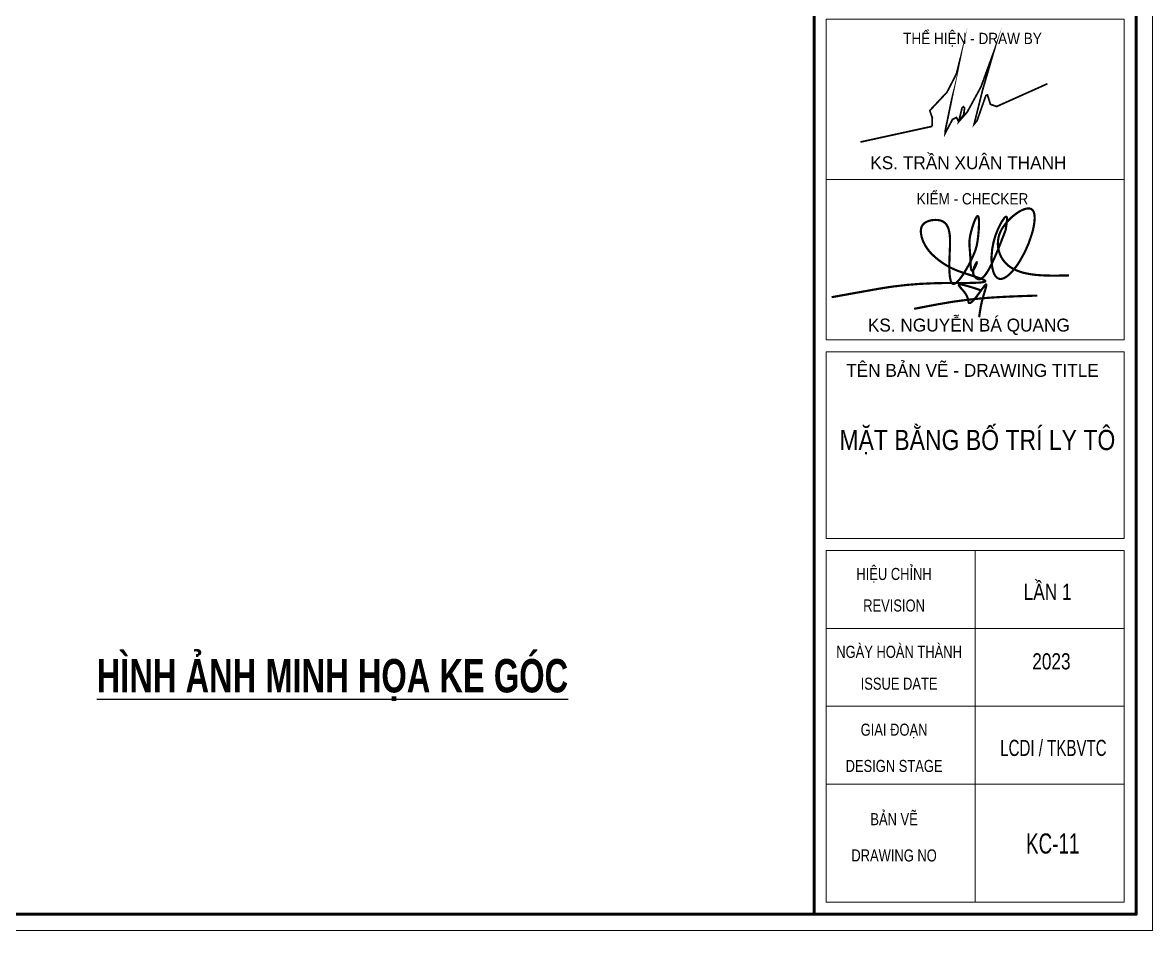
# Model space of a CAD drawing. Header units: millimetres. Extents: x -295047 to 304185, y -728047 to -308748.
# Drawn here: x 88563 to 98385, y -342464 to -334574 of the extents above; entities that cross this region are included whole.
import ezdxf
from ezdxf.enums import TextEntityAlignment as Align

# ---------------------------------------------------------------- set-up
doc = ezdxf.new("R2010")
doc.units = ezdxf.units.MM
doc.header["$MEASUREMENT"] = 0
doc.layers.get('Defpoints').update_dxf_attribs({"color": 1})
for name, color, linetype, lineweight in [('Khungten_LCDI', 7, 'Continuous', 5), ('LC ISO', 153, 'Continuous', 13), ('LC Net dam 1', 30, 'Continuous', 30), ('LC Net thay', 7, 'Continuous', 25), ('LC Text1', 3, 'Continuous', 20), ('LC Text2', 7, 'Continuous', 25)]:
    doc.layers.add(name, color=color, linetype=linetype, lineweight=lineweight)
doc.styles.add('Khungten', font='VHAVAN.TTF', dxfattribs={"width": 0.9, "height": 5000})
doc.styles.add('LC 1', font='VHAVANB.TTF')
doc.styles.add('LC3', font='VHARIALB.TTF', dxfattribs={"width": 0.8})
doc.styles.add('Title', font='VHBLACK.TTF', dxfattribs={"width": 0.8})
doc.styles.add('VNAVANTH', font='VHAVANB.TTF', dxfattribs={"width": 0.6})

# ---------------------------------------------------------------- blocks, each defined once
blk = doc.blocks.new('NGUYEN BA QUANG')
at = {"layer": 'LC ISO', "const_width": 54.00000000000001}
for points in [[(-3415.742459651906, -556.7514558557596, -0.001023268828116874), (-2230.73197725003, -344.8015073748538, -0.00838490452658571), (-1868.521439806333, -289.1159269686614, -0.02611389208118788), (-905.2891554434455, -211.6814682685072, -0.007165948777721536), (-491.0001880329091, -204.5163767106133, 0.001773479576378031), (-48.71086073680999, -203.1471858338919, 0.00973610555286447), (199.6393093123679, -196.9934690528898, 0.02577296845578685), (331.4393863478017, -185.5494115001929, 0.05446494388398628), (383.4665701761078, -173.3240845330583, 0.09182996763057781), (396.74730456418, -165.5638024612854, 0.3862621601166717), (398.8951636805486, -151.6118274983601, 0.1297930560241622), (378.6911755427227, -134.7095362617983, 0.0368009035836649), (321.0605493690655, -107.8264300745504, 0.01612787132439147), (183.7681661881652, -59.20729604910593, -0.006735657259071316), (-182.9539282377555, 61.67741038647364, -0.02392360503478572), (-416.3827062858982, 154.3740509006311, -0.04678547136346928), (-684.018369304581, 310.309586718824, -0.04150942969645631), (-918.4566112378343, 503.4894580390828, -0.09267804553477087), (-1135.537844303098, 812.5426166584948, -0.07777848738319518), (-1198.611427295215, 1035.063237065042, -0.07010647017399217), (-1195.551406124149, 1141.488491662225, -0.2015724058602932), (-1106.260531183911, 1285.650931672368, -0.09188682522042661), (-982.2227683426909, 1343.149300428951, -0.1188505876684561), (-731.8352708703042, 1351.425179531914, -0.227561029150303), (-542.7326310702765, 1207.756841431808, -0.05571639582425443), (-508.2293968836839, 1120.818865340465, -0.03574126413348661), (-487.4975763470256, 1018.975198905071, -0.02275654796647826), (-477.6939686054584, 904.4984659980109, -0.01867768323706646), (-477.259454113916, 714.0677317237132, 0.005361486166948599), (-492.6080748176137, 294.090697506821, 0.0225005832147527), (-487.0213185714547, 24.79991792020155, 0.02495605311934028), (-473.7789010750657, -85.49479227937991, 0.05187800990696231), (-451.2908626736407, -168.8656130375748, 0.08400365225806575), (-427.3289061583901, -208.9018523251871, 0.3026989583961548), (-372.1687413219161, -224.1417100875988, 0.09102839739786561), (-330.8322856532441, -203.5108787281788, 0.04576941829780168), (-284.8151406770594, -164.0440301059571, 0.03140743097482861), (-218.3378388451911, -87.18964781917748, 0.0264731876660429), (-113.6651239115272, 65.8979201776092, 0.03887828751683983), (123.9474605443665, 530.2758222458069, 0.0633875373591097), (206.6182869370914, 831.332869242091, 0.03037666214562491), (242.6143374946241, 1235.635993007862, 0.01939502723221942), (241.3568486632939, 1350.386835473095, 0.05085700761156814), (230.7066233511541, 1429.385620400688, 0.08925886774017966), (221.3408620441005, 1450.651058408141, 0.446192699033484), (201.6803199312762, 1454.428646674874, 0.08967016257334362), (185.0045353355399, 1437.581856018543, 0.04831518423442303), (156.1810004511462, 1387.977249124146, 0.0245678345197167), (114.1570094655926, 1287.599130742281, 0.0370870105852887), (24.37014530329543, 971.10249290918, 0.06811048506690111), (6.634936000578818, 722.0080484465288, 0.007403814394553052), (18.86254756404196, 571.4922636943229, -0.009820520249535426), (27.02575199130479, 442.1574602796463, 0.01377480187220938), (37.76570182202704, 214.3319147947477, 0.02399139652713657), (45.68948435918901, 153.6963684717775, 0.06864153187625571), (58.13497058269786, 112.5024933191889, 0.1684949314484489), (71.28458569604845, 98.62060262821615, 0.1904720302184289), (82.1983419411863, 99.12544360134052, 0.1357525685473833), (102.1500783606516, 116.4798127115355, 0.0425465264384966), (133.0607046513232, 164.890999053925, 0.03724681052758359), (184.7513077614894, 280.2390169332793, 0.08346179489859955), (192.0964624564749, 310.3624427118921, 0.7523962487026183), (188.5505708976125, 311.1480921158509, 0.07710326428576783), (169.9386847160185, 286.3506420671183, 0.06777754869053806), (106.2762584052598, 134.8627856008243, 0.07964221606168705), (97.11803217812485, 52.09558397092042, 0.07615012902177906), (107.1749798443016, 11.77334379710373, 0.09081810996018269), (167.5601890659964, -77.41382955442532, 0.1629918974448149), (232.5434472569013, -110.7428657877899, 0.1345345907090543), (286.9619776733834, -101.1632698900648, 0.04613473089311346), (314.9148386494944, -85.2917059364263, 0.05889992605639312), (372.1858511918817, -33.20172897129669, 0.03344636081905821), (431.1147165937909, 43.59513613561285, 0.02049285360898499), (491.5063933423044, 142.1921966617228, 0.01893084446634921), (584.4100264305725, 324.6047635312425, 0.012314747466873), (711.5809894745271, 616.9930712472124, 0.006261975924166463), (906.2382642981229, 1113.709387272364)], [(906.2382642981156, 1113.709387272364, 0.006821204782074861), (929.3664235677952, 1272.305725077778, 0.01177449647206627), (936.5019769520677, 1340.159588555165, 0.02626635318712198), (938.3232988356631, 1394.280285522138, 0.05210349315538394), (935.1362116969995, 1423.104631731956, 0.0767832397537057), (930.4281799584005, 1435.645017707051, 0.1639711312044803), (923.3951719382512, 1442.177143333858, 0.1700421894479598), (913.8775669745028, 1442.260324681876, 0.0804787467134827), (902.0638656233914, 1436.194729996001, 0.05585002304775516), (880.7169085219448, 1416.791003873979, 0.03105632320966718), (847.1146505125016, 1374.620668712159, 0.02520316896245004), (790.7418576052241, 1285.532951687463, 0.1161289833232784), (556.192337452052, 475.6461918307759, 0.0619740878534032), (575.4511275624354, 166.4681158607418, 0.04536466506679582), (610.1467278384062, 47.08867641887628, 0.07067632808432932), (659.9036252752649, -41.19088657893008, 0.09141479981049583), (709.7219259955036, -85.57871332007926, 0.146905103300193), (783.412819844516, -103.8065416412719, 0.06844753349195222), (832.8775032239337, -94.80129903793568, 0.04963584310175265), (885.4953169405726, -71.99952171795303, 0.05398590251606135), (978.4340931241004, -6.039094294857932, 0.02920929145936803), (1055.770838223843, 69.23858372721588, 0.02130438572321334), (1134.093271468044, 161.970414266194, 0.02549093279238358), (1250.056426366004, 328.6372853993089, 0.06887327965480822), (1560.71755165333, 1026.698734858248, 0.01772986867585869), (1596.423822711118, 1171.049911345006, 0.03769732555598621), (1623.732949080271, 1368.210435102461, 0.02903705367099926), (1623.492576731731, 1452.896334537509, 0.04287987065683749), (1612.707492836858, 1525.13190782693, 0.06672644180491556), (1590.416631502465, 1582.526591583446, 0.1004945659195724), (1555.658926835376, 1622.689822419576, 0.1118714799712033), (1507.790730536906, 1643.611139487417, 0.05463110627537568), (1469.293329368144, 1647.092779967352, 0.04117910092137147), (1426.369218068912, 1642.780848260212, 0.04560995381358889), (1355.263866422441, 1622.789591019449, 0.04967005442666559), (1224.85958513983, 1557.559348550218, 0.109428770350453), (829.0577193203226, 1164.446508786263, 0.05046970122450359), (753.1878892433433, 1012.310292445298, 0.3681263292270148), (1079.034315203307, 155.7475817831291, 0.04065477441221551), (1222.588264185588, 89.57206983858487, 0.03144098274845051), (1382.567851312071, 41.73820587448427, 0.02350305092233591), (1556.509230861129, 9.494742693699664, 0.01708387394488401), (1741.948557111127, -9.909566900751088, 0.01193550630204759), (1936.421984340452, -19.22597010593745, 0.009133379972890996), (2205.51443450256, -20.71078428751207, 0.002915431525694136), (2480.447111560394, -15.67412363161566)], [(273.5069862953005, -379.6265265482361, 0.002583589471149279), (98.6858570232107, -322.4545898970973, 0.004829212876138576), (-9.140757654258778, -288.9516493468836, 0.009549268742896229), (-103.8861650758427, -262.3662346226047, 0.02018964512143505), (-180.3178823391918, -245.4653560545412, 0.02039080733822667), (-210.030956254539, -241.5113085573539, 0.03779208156076497), (-233.2034265419488, -241.0160239730612, 0.08389058355718805), (-249.181232838615, -244.3253785930283, 0.1298664005104537), (-256.0496311302068, -249.512255242269, 0.1706472609568477), (-258.2271902573821, -257.1797134181252, 0.0741418097433781), (-256.9367273477883, -263.7414758689119, 0.04333022544378234), (-253.4272373590329, -271.4926647789835, 0.03898213506768449), (-240.4898578920383, -290.4152512596047, 0.01838143936715648), (-209.4114435354877, -326.6878785700246, -0.00614457368808996), (-154.9314100915108, -387.9240764445276, -0.01716142362355488), (-111.5782992732311, -441.9616064683651, -0.02917932746616484), (-72.33556495999619, -501.6273440412187, -0.05627668711859957), (-39.24854109179068, -576.7616233160952, -0.02541612563918485), (-31.07435968748905, -610.0984959667257, -0.003247426930573574), (-23.54134462146067, -651.5856609328766, 0.03331552814876149), (-17.5691758126286, -676.7936901688226, 0.05563147195772989), (-12.21683856116397, -689.2109160313266, 0.08752108743613793), (-5.285343057799764, -697.5322425993509, 0.158279770782921), (7.912478522084712, -702.7649958976835, 0.07776982487074056), (18.42066456134125, -701.7802183550375, 0.05149525642811281), (30.17063013827101, -697.5044527213031, 0.04838032487659783), (49.88779429096394, -685.4595185412618, 0.02792000497866766), (71.79179451411983, -667.3966761485208, 0.02121534791074225), (103.7692175545471, -635.3898742488818, 0.01275748010887483), (138.1231757512614, -596.1361972852028, 0.01135363225152305), (192.2211496975924, -527.9823266261083, 0.005945326491445629), (264.6100631347999, -430.155121290969, -0.007903619690714288), (359.7145691134028, -300.5607676876243, -0.01148330057469655), (384.3675966664359, -269.8244740601804, -0.02782250004930501), (404.0571742248776, -248.6063577198365, -0.06696102629205983), (415.0476274738921, -240.1255715803418, -0.1235452428722631), (420.3737641911757, -238.4734149208816, -0.248584094680431), (423.9742472370144, -240.3082719536324, -0.1208396114824122), (425.8282025436438, -245.6936594908475, -0.06459661312201433), (425.6305849657874, -259.8493048307719, -0.02700827915941287), (420.5898580810153, -288.5259679210722, -0.01130616100148826), (411.1827610912896, -326.251105666277, -0.007084813019538475), (384.0403472986018, -419.4460164386837, 0.007773290434898449), (340.101061963107, -568.922981152893, 0.03161987238243393), (265.5989171810015, -923.0332083953544, 0.004794833107784158), (247.7879085281857, -1054.90964259312)], [(-1368.076078839847, -846.5769282116671, -0.004051470173590949), (-800.4800903758942, -737.2419130066992, -0.02638426695731388), (342.335443126276, -582.3521773445827, -0.006338858096324619), (726.2489689903141, -555.6118707723508, -0.004215207665118923), (1111.128757939417, -536.955526556645, -0.002629152913625729), (1689.414704448123, -517.0549725896271)]]:
    blk.add_lwpolyline(points, format="xyb", dxfattribs=at)
blk = doc.blocks.new('lcdi fix')
at = {"layer": 'Defpoints', "lineweight": 0}
blk.add_lwpolyline([(-1199.999999582767, -14849.99999999255), (-1199.999999582767, 14849.99999999255), (40799.99891111254, 14849.99999999255), (40799.99891111254, -14849.99999999255)], close=True, dxfattribs=at)
at = {"layer": 'Khungten_LCDI', "color": 5, "lineweight": 60}
blk.add_line((36600.02574175596, 14649.99999999255), (36600.02574175596, -14649.99999999255), dxfattribs=at)
at = {"layer": 'Khungten_LCDI', "color": 5, "lineweight": 25}
blk.add_line((40599.99891117215, -14649.99999999255), (40599.99891117215, 14649.99999999255), dxfattribs=at)
at = {"layer": 'Khungten_LCDI', "color": 9, "lineweight": 15}
for p, q in [((38600.01232647897, -10133.35492102056), (38600.01232647897, -14500.00080568343)), ((40449.99971687794, -11100.01639542729), (36750.02493607998, -11100.01639542729)), ((40449.99971687794, -12066.677869834), (36750.02493607998, -12066.677869834)), ((40449.99971687794, -13033.33934423327), (36750.02493607998, -13033.33934423327))]:
    blk.add_line(p, q, dxfattribs=at)
at = {"layer": 'Khungten_LCDI', "color": 5, "lineweight": 60}
blk.add_lwpolyline([(0, -14649.99999999255), (0, 14649.99999999255), (40599.99891117215, 14649.99999999255), (40599.99891117215, -14649.99999999255)], close=True, dxfattribs=at)
at = {"layer": 'Khungten_LCDI', "color": 9, "lineweight": 15}
for points in [[(36750.02512651216, -5526.40412159558), (40450.00487455388, -5526.40412159558), (40450.00487443479, -3535.494092629715), (36750.02512636315, -3535.494092629715)], [(36750.02512651216, -7517.314150564023), (40450.00487454189, -7517.314150564023), (40450.00487454189, -5526.40412159558), (36750.02512651216, -5526.40412159558)], [(36750.02493607998, -9983.355726711452), (40449.99971687794, -9983.355726711452), (40449.99971687794, -7667.313498102129), (36750.02493607998, -7667.313498102129)], [(36750.02493607998, -14500.00080568343), (40449.99971687794, -14500.00080568343), (40449.99971687794, -10133.35492102056), (36750.02493607998, -10133.35492102056)]]:
    blk.add_lwpolyline(points, close=True, dxfattribs=at)
at = {"layer": 'LC ISO', "const_width": 21.59999986938455}
for points in [[(38064.32277648081, -4866.898016243173), (38066.60345055704, -4762.606670022127), (38035.23607098317, -4670.815243658883), (38248.49035748528, -4443.383468263986), (38365.27202878275, -4217.653324235827), (38400.11828776798, -4080.570968744247), (38227.47496268019, -4919.194738416722), (38225.40721127728, -4954.768229123838), (38265.56833194531, -4878.591774998993), (38316.81861469959, -4781.381718402452), (38366.48509574967, -4755.524220077543), (38394.49361979032, -4809.322341265706), (38457.25227807346, -4721.046730301594), (38466.69328698455, -4638.172043639905), (38452.66946647887, -4622.514314277079), (38435.68123974428, -4637.729792646569), (38394.49361979032, -4809.322341265706), (38500.46295235449, -4689.158725452442), (38669.86705325838, -4378.71468421086), (38828.50360702653, -3945.175721391766), (38691.11301354843, -4416.004126185242), (38590.24581309562, -4821.074652286763), (38585.19613541124, -4841.353549560372), (38622.05352626729, -4797.506669038856), (38732.19663458463, -4483.580274663302), (38751.68744428954, -4477.36815743745), (38788.63433798091, -4593.29077253709), (38864.83505007498, -4620.761569007031), (39496.63863427038, -4337.928143269677)], [(37174.30632393864, -5061.449153577756), (38064.32277648081, -4866.898016243173)]]:
    blk.add_lwpolyline(points, dxfattribs=at)
at = {"layer": 'LC Net dam 1', "xscale": 0.5000006712537298, "yscale": 0.5000006712537298, "zscale": 0.5000006712537298}
blk.add_blockref('NGUYEN BA QUANG', (38524.79745016154, -6709.643773630243), dxfattribs=at)
at = {"color": 7}
for s, height, style, width, p in [('thÓ hiÖn - draw by', 140.0001843199794, 'Khungten', 0.9, (38565.57368009971, -3845.425478861542)), ('kiÓm - checker', 140.0001843199794, 'Khungten', 0.9, (38565.57368008274, -5836.335507827491)), ('hiÖu chØnh', 149.9999961095785, 'Khungten', 0.8, (37591.68987771869, -10499.41199288517)), ('revision', 149.9999961095785, 'Khungten', 0.8, (37591.68987771869, -10890.99042762071)), ('ngµy hoµn thµnh', 149.9999961095785, 'Khungten', 0.8, (37654.03775423765, -11466.07346729934)), ('issue date', 149.9999961095785, 'Khungten', 0.8, (37654.03775423765, -11861.50349316746)), ('giai ®o¹n', 149.9999961095785, 'Khungten', 0.8, (37591.68987771869, -12432.73494169861)), ('lcdi / tkbvtc', 199.9999948127713, 'Title', 0.7, (39570.58753758669, -12684.13589687645)), ('design stage', 149.9999961095785, 'Khungten', 0.8, (37591.68987771869, -12883.1508423388)), ('b¶n vÏ', 149.9999961095785, 'Khungten', 0.8, (37591.68987771869, -13543.73938007653)), ('drawing nO', 149.9999961095785, 'Khungten', 0.8, (37591.68987771869, -13994.15528071672))]:
    blk.add_text(s, height=height, dxfattribs=dict(at, style=style, width=width)).set_placement(p, align=Align.CENTER)
for s, height, style, p in [('Ks. trÇn xu©n thanh', 160.000210651405, 'VNAVANTH', (38514.7211205998, -5398.655213452239)), ('ks. nguyÔn b¸ quang', 160.0002148011936, 'VNAVANTH', (38520.35692708721, -7414.088342787863)), ('tªn b¶n vÏ - drawing title', 159.999995850217, 'Khungten', (38565.57105228305, -7977.244468249381))]:
    blk.add_text(s, height=height, dxfattribs=dict(at, style=style)).set_placement(p, align=Align.CENTER)
at = {"color": 7, "style": 'Khungten', "width": 0.8}
for tag, p in [('REVISION', (39498.75262445212, -10746.30395446718)), ('NGAYHT', (39546.07413610817, -11609.37091637403))]:
    blk.add_attdef(tag, text='', height=199.998925739526, dxfattribs=at).set_placement(p, align=Align.CENTER)
at = {"layer": 'LC Text1', "style": 'Title', "width": 1.485915225563207}
for tag, p, p2 in [('TENBANVE1', (36912.6576448679, -8885.760238945484), (40339.14494544267, -8885.760238945484)), ('TENBANVE2', (36912.6576448679, -9562.4655643329), (40339.14494544267, -9562.4655643329))]:
    blk.add_attdef(tag, text='', height=249.9999935159642, dxfattribs=at).set_placement(p, p2, align=Align.FIT)
at = {"layer": 'LC Text1', "style": 'Title', "width": 0.7}
blk.add_attdef('SOBANVE', text='', height=249.9999935159642, dxfattribs=at).set_placement((39561.98223525287, -13896.18071823567), align=Align.CENTER)
blk = doc.blocks.new('TIEUDE1')
at = {"layer": 'LC Text2', "color": 7, "style": 'LC 1'}
blk.add_attdef('TIªU§Ò', text='', height=5, dxfattribs=at).set_placement((0, 0), align=Align.BOTTOM_CENTER)
blk.add_attdef('TL', text='', height=3, dxfattribs=at).set_placement((0, -2), align=Align.TOP_CENTER)

msp = doc.modelspace()

# ---------------------------------------------------------------- block references
at = {"layer": 'LC Net thay'}
ref = msp.add_blockref('lcdi fix', (69824.99415098481, -332068.5001601332, -11.83332202473382), dxfattribs=dict(at, xscale=0.7000000000000526, yscale=0.7000000000000526, zscale=0.7000000000000526))
ref.add_attrib('NGAYHT', '2023', dxfattribs={"layer": 'LC Text1', "height": 139.9992480209893, "style": 'Khungten', "width": 0.8}).set_placement((97507.24604691708, -340195.0598017877, -11.83332202473382), align=Align.CENTER)
ref.add_attrib('REVISION', 'lÇn 1', dxfattribs={"layer": 'LC Text1', "height": 139.9992480209893, "style": 'Khungten', "width": 0.8}).set_placement((97474.12098875715, -339590.9129284385, -11.83332202473382), align=Align.CENTER)
ref.add_attrib('SOBANVE', 'kc-11', dxfattribs={"layer": 'LC Text1', "height": 174.9999954653262, "style": 'Title', "width": 0.7000000000000001}).set_placement((97518.38171631869, -341795.8266631288, -11.83332202473382), align=Align.CENTER)
ref.add_attrib('TENBANVE1', 'mÆt b»ng bè trÝ ly t«', dxfattribs={"layer": 'LC Text1', "height": 174.9999954653262, "style": 'Title', "width": 0.7314813474988285}).set_placement((95663.8545030053, -338288.5323275427, -11.83332202473382), (98062.39561346456, -338288.5323275427, -11.83332202473382), align=Align.FIT)
at = {"layer": 'LC Text2'}
ref = msp.add_blockref('TIEUDE1', (91256.69022222553, -340482.2970513991), dxfattribs=dict(at, xscale=58.928, yscale=58.928, zscale=58.928))
ref.add_attrib('TIªU§Ò', '%%uh×nh ¶nh minh häa ke gãc', dxfattribs={"color": 7, "height": 290.1859036973411, "style": 'LC3', "width": 0.7000000000000002}).set_placement((91256.69022222553, -340482.2970513991), align=Align.BOTTOM_CENTER)

doc.saveas('drawing.dxf')
